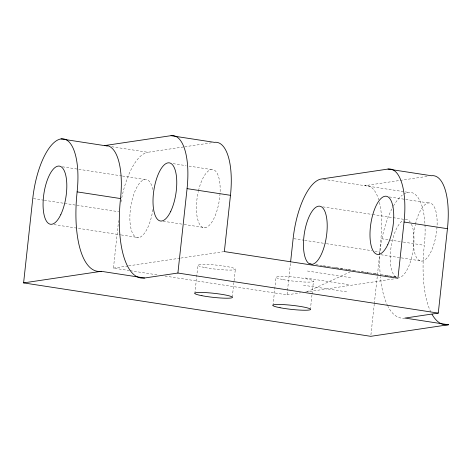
<?xml version="1.0" encoding="UTF-8"?>
<svg xmlns="http://www.w3.org/2000/svg" width="472" height="472" viewBox="0 0 472 472"><rect width="100%" height="100%" fill="white"/><g stroke="black" fill="none" stroke-linecap="round" stroke-linejoin="round"><path stroke-width="0.35" stroke-dasharray="2.36 1.77" d="M129.428 270.58L113.445 268.12L118.608 220.625M194.853 293.566L197.957 264.904M232.312 297.094L235.369 268.957M272.963 305.591L276.067 276.922M165.011 276.055L287.029 294.835L287.424 291.183M287.507 290.451L290.522 262.68M310.375 309.644L312.016 294.498M312.069 293.962L313.479 280.982M370.921 334.872L374.243 304.31M374.32 303.584L379.535 255.564M379.618 254.833L379.93 251.924A56.929 21.57 -81.3 0 1 393.111 206.6M306.947 291.861L350.082 271.943M111.693 146.715L147.854 152.279L184.021 146.886M184.741 146.774L211.509 142.786M427.036 176.392L364.832 185.673A56.929 21.57 -81.3 0 1 378.727 199.809M113.445 268.12L127.947 265.96M128.667 265.848L180.139 258.172M180.864 258.066L224.353 251.582M287.029 294.835L300.546 292.817M305.526 292.074L395.029 278.728M393.925 276.804L396.793 277.088L379.435 274.415M323.603 179.325L408.227 192.346M173.112 163.648L186.133 165.654M189.024 166.097L211.444 169.548M389.365 196.93L428.423 202.942M62.446 166.787L121.758 175.914M122.478 176.026L144.898 179.472M322.818 206.854L372.001 214.424M372.727 214.536L403.826 219.321M379.423 202.34A56.929 21.57 -81.3 0 1 380.898 238.631L402.598 241.971M403.324 242.077L424.298 245.304A85.397 32.35 -81.3 0 0 430.777 311.927M33.494 198.612L43.619 200.169M44.339 200.281L76.163 205.178M76.889 205.285L118.838 211.745M293.867 238.679L303.992 240.236M304.711 240.348L325.686 243.576M326.412 243.688L371.977 250.697M374.868 251.145L379.93 251.924M163.182 221.238L183.431 224.353M184.157 224.465L205.131 227.693M380.88 254.738L422.104 261.081M315.792 264.621L351.953 270.185M353.398 270.409L378.715 274.303M323.049 265.895L328.111 266.674M334.618 267.677L336.07 267.901M336.79 268.013L339.681 268.456M340.406 268.568L343.297 269.01M346.194 269.459L347.64 269.683M348.36 269.795L351.257 270.238M351.976 270.35L354.873 270.792M361.381 271.795L362.826 272.019M363.552 272.132L366.443 272.574M367.169 272.686L370.06 273.135M372.951 273.577L374.402 273.801M375.122 273.913L378.019 274.356M384.527 275.359L385.972 275.583M386.698 275.689L389.589 276.138M390.309 276.25L393.206 276.692M53.961 224.595L120.502 234.832M121.227 234.944L138.585 237.617M395.341 277.129L396.787 277.353M307.449 271.022L350.843 277.701M305.349 277.99L348.743 284.669M303.466 285.212L346.861 291.891M130.154 270.692L157.748 274.94M120.962 202.022A56.929 21.57 -81.3 0 1 147.854 152.279M403.607 194.187A56.929 21.57 -81.3 0 1 424.947 224.029M424.989 224.772A56.929 21.57 -81.3 0 1 424.298 245.304M393.459 205.993A56.929 21.57 -81.3 0 1 402.28 195.125M152.851 209.603A29.412 11.145 -81.3 0 1 134.662 236.277A29.412 11.145 -81.3 0 1 134.461 192.493A29.412 11.145 -81.3 0 1 152.757 189.49M405.271 219.545A29.412 11.145 -81.3 0 1 410.133 221.94M411.46 224.206A29.412 11.145 -81.3 0 1 412.015 256.078A29.412 11.145 -81.3 0 1 398.958 277.689M396.096 277.141A29.412 11.145 -81.3 0 1 390.834 248.803A29.412 11.145 -81.3 0 1 403.442 220.17M198.488 190.735A29.412 11.145 -81.3 0 1 212.518 169.519A29.412 11.145 -81.3 0 1 220.082 192.788M220.04 193.473A29.412 11.145 -81.3 0 1 204.057 227.722A29.412 11.145 -81.3 0 1 198.328 191.408M415.466 224.129A29.412 11.145 -81.3 0 1 429.496 202.913A29.412 11.145 -81.3 0 1 437.06 226.182M437.019 226.867A29.412 11.145 -81.3 0 1 421.03 261.116A29.412 11.145 -81.3 0 1 415.307 224.796M405.005 318.069A85.397 32.35 -81.3 0 1 387.996 306.464M387.683 305.862A85.397 32.35 -81.3 0 1 380.397 276.71M380.326 276.002A85.397 32.35 -81.3 0 1 379.742 255.381M379.759 254.662A85.397 32.35 -81.3 0 1 380.898 238.631M283.111 279.589A18.974 2.047 6.2 0 0 313.432 281.513A18.974 2.047 6.2 0 0 287.702 276.551A18.974 2.047 6.2 0 0 283.111 279.589M205.001 267.571A18.974 2.047 6.2 0 0 235.316 269.494A18.974 2.047 6.2 0 0 209.592 264.526A18.974 2.047 6.2 0 0 205.001 267.571"/><path stroke-width="0.71" d="M432.016 314.299A85.397 32.35 -81.3 0 0 448.4 324.748L370.762 336.324L23.6 282.899L32.769 198.5A56.929 21.57 -81.3 0 1 61.065 138.921L104.46 145.6L171.006 135.676L214.4 142.355A56.929 21.57 -81.3 0 1 230.472 195.314L224.353 251.582L397.937 278.291L404.05 222.023A56.929 21.57 -81.3 0 0 387.984 169.065L321.438 178.994A56.929 21.57 -81.3 0 0 293.142 238.566L290.599 261.948M23.6 282.899L101.238 271.317L144.633 277.996L177.903 273.034L187.071 188.635A56.929 21.57 -81.3 0 0 171.006 135.676M448.4 324.748L405.005 318.069L438.276 313.107L447.444 228.702A56.929 21.57 -81.3 0 0 431.378 175.743L387.984 169.065M105.905 145.824L107.35 146.049M187.071 188.635L230.472 195.314M404.05 222.023L447.444 228.702M61.065 138.921A56.929 21.57 -81.3 0 1 77.131 191.88L120.525 198.559A85.397 32.35 -81.3 0 0 144.633 277.996M177.903 273.034L438.276 313.107M104.46 145.6A56.929 21.57 -81.3 0 1 120.525 198.559M101.238 271.317A85.397 32.35 -81.3 0 1 77.131 191.88M310.004 263.73L309.308 263.783A29.412 11.145 -81.3 0 1 308.576 217.881A29.412 11.145 -81.3 0 1 327.043 221.421A29.412 11.145 -81.3 0 1 312.163 264.332L310.004 263.73M60.823 214.536A29.412 11.145 -81.3 0 0 60.965 166.669A29.412 11.145 -81.3 0 0 43.064 204.364A29.412 11.145 -81.3 0 0 60.823 214.536M387.742 244.679A29.412 11.145 -81.3 0 0 387.884 196.812A29.412 11.145 -81.3 0 0 369.983 234.507A29.412 11.145 -81.3 0 0 387.742 244.679M170.764 211.291A29.412 11.145 -81.3 0 0 170.911 163.418A29.412 11.145 -81.3 0 0 153.005 201.119A29.412 11.145 -81.3 0 0 170.764 211.291M280.055 307.726A18.974 2.047 6.2 0 0 310.375 309.644A18.974 2.047 6.2 0 0 284.645 304.682A18.974 2.047 6.2 0 0 280.055 307.726M201.945 295.702A18.974 2.047 6.2 0 0 232.259 297.625A18.974 2.047 6.2 0 0 206.535 292.664A18.974 2.047 6.2 0 0 201.945 295.702"/></g></svg>
